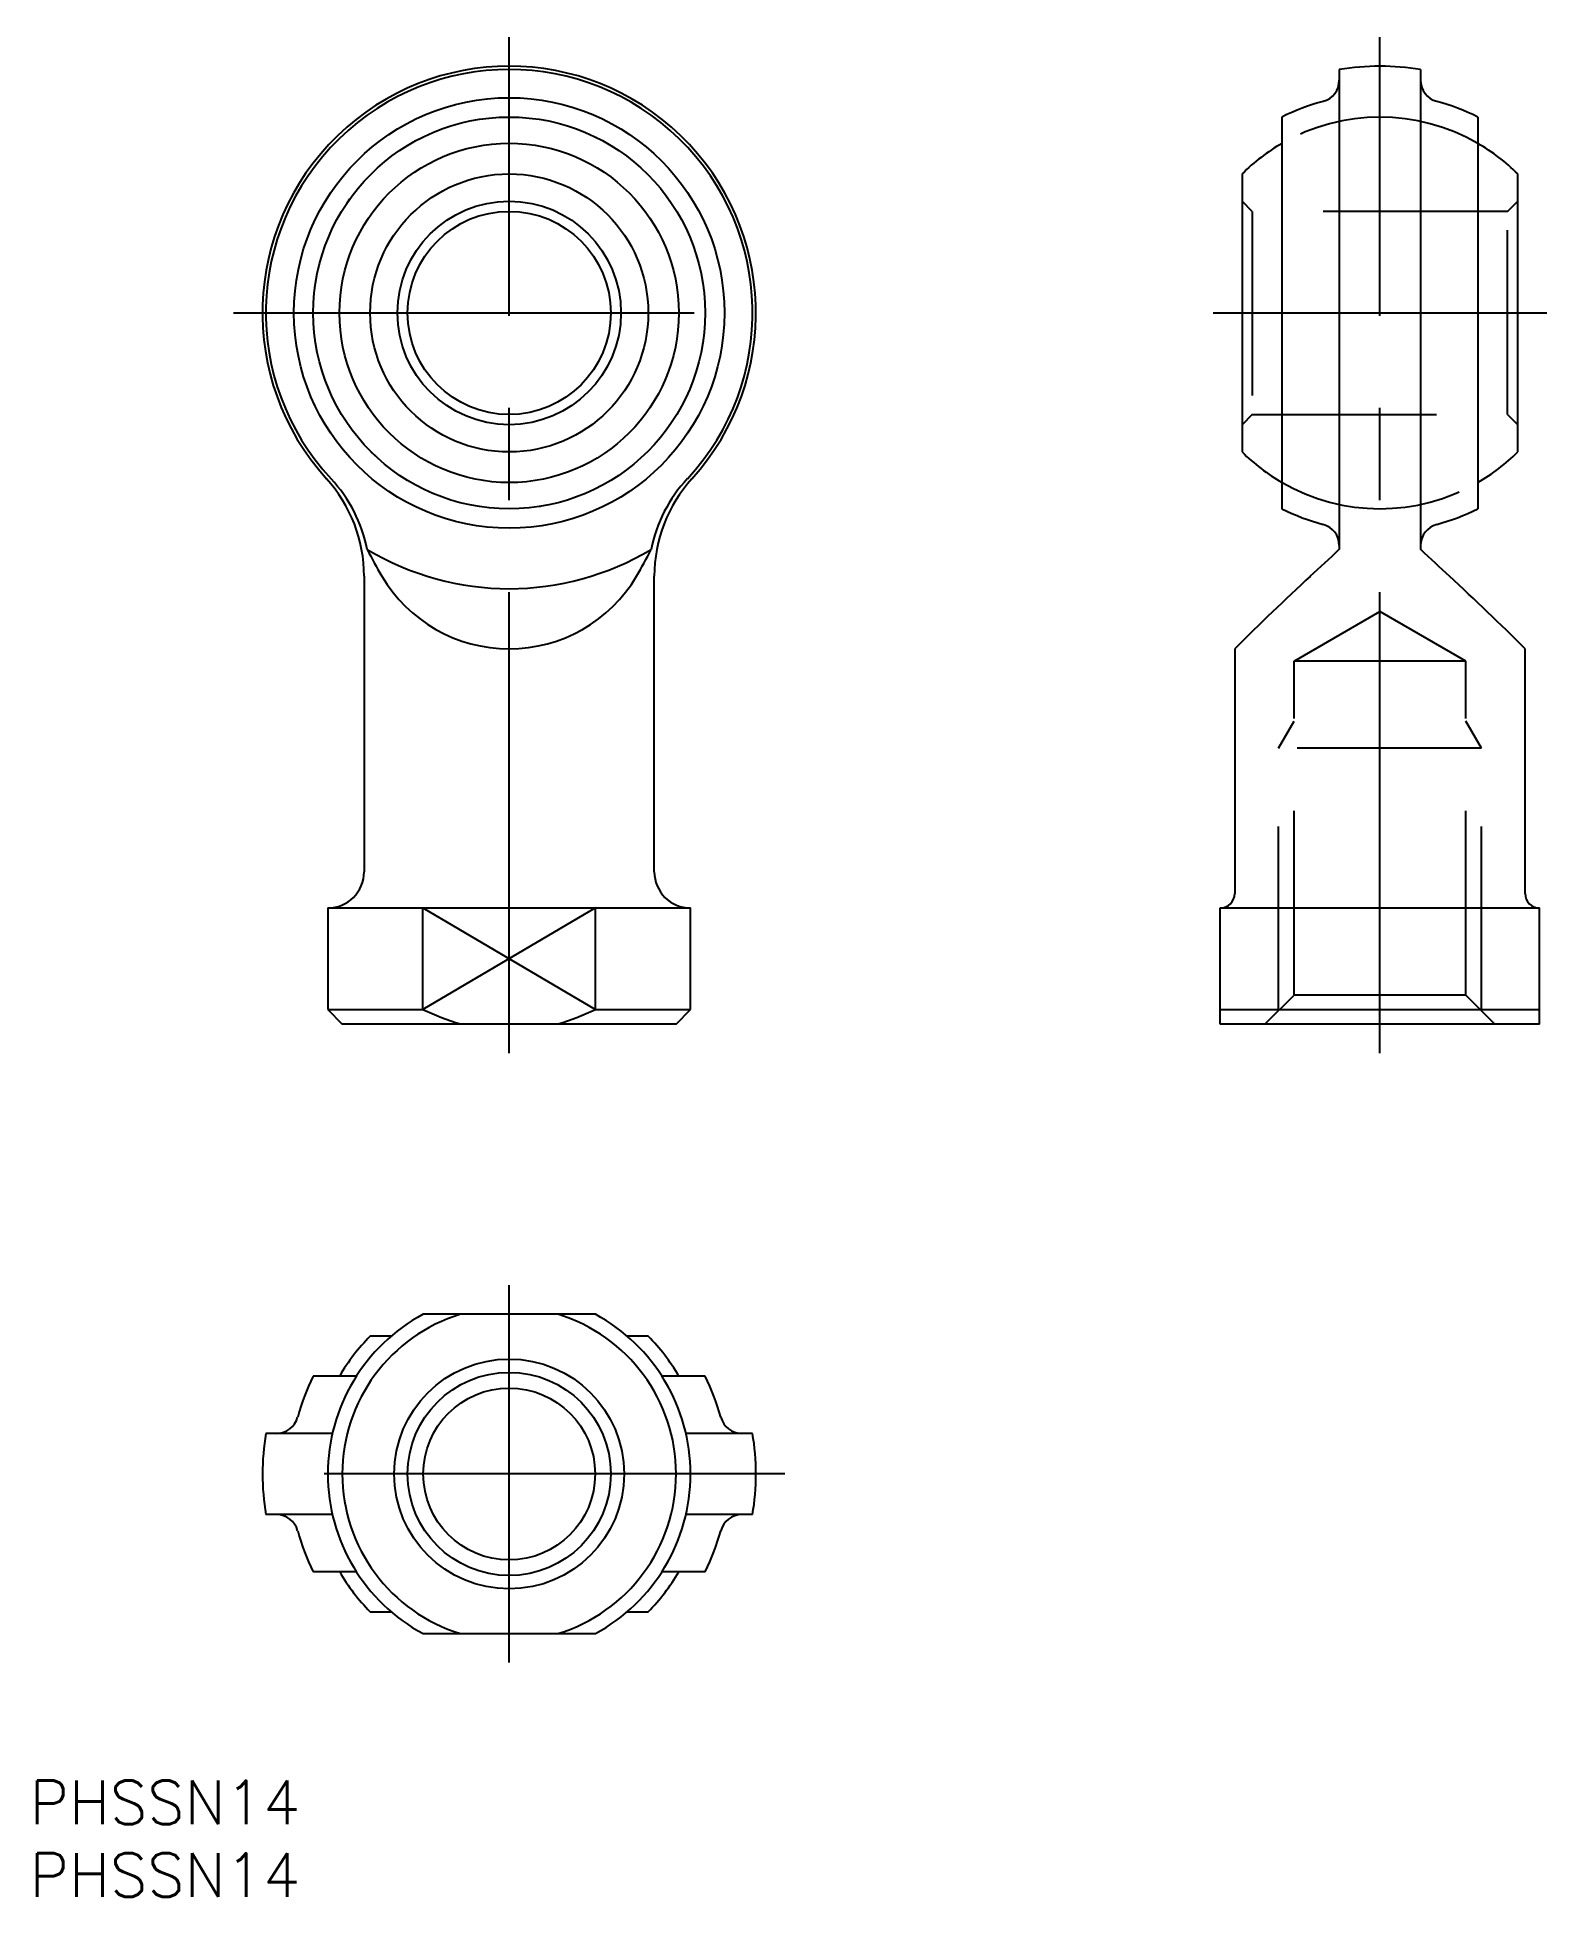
# Model space of a CAD drawing. Extents: x -33 to 72, y -29 to 99.
import ezdxf

# ---------------------------------------------------------------- set-up
doc = ezdxf.new("R2010")
doc.units = 0
doc.linetypes.add('CENTER', pattern=[50.8, 31.75, -6.35, 6.35, -6.35])
doc.linetypes.add('DASHED', pattern=[19.05, 12.7, -6.35])
doc.layers.get('0').update_dxf_attribs({"linetype": 'CONTINUOUS'})
doc.layers.add('CENTER', color=1, linetype='CENTER')
doc.styles.get("Standard").update_dxf_attribs({"font": 'txt.shx', "height": 3, "bigfont": 'bigfont.shx'})

msp = doc.modelspace()

# ---------------------------------------------------------------- linework, layer by layer
at = {"color": 7, "linetype": 'CONTINUOUS'}
for p, q in [((57.2, 96.77), (57.2, 63.71)), ((62.8, 96.77), (62.8, 63.71)), ((53.25, 93.5), (53.25, 66.5)), ((66.75, 93.5), (66.75, 66.5)), ((50.5, 89.58), (50.5, 70.42)), ((69.5, 70.42), (69.5, 89.58)), ((-10, 61.86), (-10, 41.5)), ((10, 41.5), (10, 61.86)), ((50, 56.86), (50, 40)), ((70, 40), (70, 56.86)), ((-12.5, 39), (-12.5, 32)), ((-12.5, 39), (12.5, 39)), ((-5.94, 32), (-5.94, 39)), ((5.94, 32), (5.94, 39)), ((12.5, 32), (12.5, 39)), ((49, 31), (49, 39)), ((49, 39), (71, 39)), ((71, 31), (71, 39)), ((-12.5, 32), (-5.94, 32)), ((-12.5, 32), (-11.5, 31)), ((11.5, 31), (-11.5, 31)), ((5.94, 32), (12.5, 32)), ((11.5, 31), (12.5, 32)), ((49, 32), (71, 32)), ((71, 31), (49, 31)), ((5.94, 11), (-5.94, 11)), ((-8.12, 9.5), (-9.58, 9.5)), ((9.58, 9.5), (8.12, 9.5)), ((-10.52, 6.75), (-13.5, 6.75)), ((13.5, 6.75), (10.52, 6.75)), ((-12.18, 2.8), (-16.77, 2.8)), ((16.77, 2.8), (12.18, 2.8)), ((-12.18, -2.8), (-16.77, -2.8)), ((16.77, -2.8), (12.18, -2.8)), ((-10.52, -6.75), (-13.5, -6.75)), ((13.5, -6.75), (10.52, -6.75)), ((-9.58, -9.5), (-8.12, -9.5)), ((8.12, -9.5), (9.58, -9.5)), ((-5.94, -11), (5.94, -11))]:
    msp.add_line(p, q, dxfattribs=at)
at = {"color": 3, "linetype": 'DASHED'}
for p, q in [((51.2, 87), (50.5, 87.7)), ((68.8, 87), (69.5, 87.7)), ((51.2, 87), (51.2, 73)), ((68.8, 87), (51.2, 87)), ((68.8, 73), (68.8, 87)), ((51.2, 73), (50.5, 72.3)), ((51.2, 73), (68.8, 73)), ((68.8, 73), (69.5, 72.3)), ((54.08, 56), (60, 59.42)), ((65.92, 56), (60, 59.42)), ((54.08, 33), (54.08, 56)), ((65.92, 56), (54.08, 56)), ((65.92, 33), (65.92, 56)), ((53, 50), (54.08, 51.87)), ((67, 50), (65.92, 51.87)), ((53, 31.92), (53, 50)), ((67, 50), (53, 50)), ((67, 31.92), (67, 50)), ((54.08, 33), (52.08, 31)), ((65.92, 33), (54.08, 33)), ((65.92, 33), (67.92, 31))]:
    msp.add_line(p, q, dxfattribs=at)
at = {"color": 3, "linetype": 'CONTINUOUS'}
for p, q in [((-5.94, 39), (5.94, 32)), ((5.94, 39), (-5.94, 32))]:
    msp.add_line(p, q, dxfattribs=at)
at = {"color": 7, "linetype": 'CONTINUOUS'}
for centre, radius in [((0, 80), 14.83), ((0, 80), 13.5), ((0, 80), 11.69), ((0, 80), 9.58), ((0, 80), 7.7), ((0, 80), 7), ((0, 0), 7.92), ((0, 0), 5.92)]:
    msp.add_circle(centre, radius, dxfattribs=at)
at = {"color": 3, "linetype": 'DASHED'}
msp.add_circle((0, 80), 13.5, dxfattribs=at)
at = {"color": 3, "linetype": 'CONTINUOUS'}
msp.add_circle((0, 0), 7, dxfattribs=at)
at = {"color": 7, "linetype": 'CONTINUOUS'}
for centre, radius, start, end in [((0, 80), 17, 317.7946, 222.2054), ((0, 80), 16.77, 317.0709, 222.9291), ((60, 80), 17, 80.5199, 99.4801), ((55.7, 96.03), 1.5, 285.0189, 0), ((64.3, 96.03), 1.5, 180, 254.9811), ((60, 80), 15.09, 105.0189, 116.5651), ((60, 80), 15.09, 63.4349, 74.9811), ((60, 80), 13.49, 120.0123, 134.7459), ((60, 80), 13.49, 45.2541, 59.9877), ((60, 80), 13.49, 225.2541, 239.9877), ((60, 80), 13.49, 300.0123, 314.7459), ((-20, 61.86), 10, 0, 42.2054), ((-19.57, 61.76), 9.98, 11.2462, 43.0678), ((19.56, 61.77), 9.97, 136.9122, 168.7737), ((20, 61.86), 10, 137.7946, 180), ((60, 80), 15.09, 243.4349, 254.9811), ((55.7, 63.97), 1.5, 360, 74.9811), ((64.3, 63.97), 1.5, 105.0189, 180), ((60, 80), 15.09, 285.0189, 296.5651), ((12.89, 74.8), 25.24, 206.0727, 210.8476), ((0, 80), 19, 239.0224, 300.9776), ((-12.89, 74.8), 25.24, 329.1524, 333.9273), ((-9.78, 133.87), 96.99, 312.0656, 313.6706), ((129.78, 133.87), 96.99, 226.3294, 227.9344), ((0, 67.07), 10.21, 210.6958, 329.3042), ((177.58, -70.91), 180.56, 132.6654, 134.956), ((-57.58, -70.91), 180.56, 45.044, 47.3346), ((-12.5, 41.5), 2.5, 270, 0), ((12.5, 41.5), 2.5, 180, 270), ((49, 40), 1, 270, 0), ((71, 40), 1, 180, 270), ((1.62, 47.7), 17.42, 244.2772, 253.3964), ((-1.62, 47.7), 17.42, 286.6036, 295.7228), ((0, 0), 12.5, 118.3576, 241.6424), ((0, 0), 11.5, 106.9574, 253.0426), ((0, 0), 11.5, 286.9574, 73.0426), ((0, 0), 12.5, 298.3576, 61.6424), ((0, 0), 13.49, 135.2541, 149.9877), ((0, 0), 13.49, 30.0123, 44.7459), ((0, 0), 15.09, 153.4349, 164.9811), ((0, 0), 15.09, 15.0189, 26.5651), ((-16.03, 4.3), 1.5, 270, 344.9811), ((16.03, 4.3), 1.5, 195.0189, 270), ((0, 0), 17, 170.5199, 189.4801), ((0, 0), 17, 350.5199, 9.4801), ((-16.03, -4.3), 1.5, 15.0189, 90), ((16.03, -4.3), 1.5, 90, 164.9811), ((0, 0), 15.09, 195.0189, 206.5651), ((0, 0), 15.09, 333.4349, 344.9811), ((0, 0), 13.49, 210.0123, 224.7459), ((0, 0), 13.49, 315.2541, 329.9877)]:
    msp.add_arc(centre, radius, start, end, dxfattribs=at)
at = {"color": 3, "linetype": 'DASHED'}
for start, end in [(59.9877, 120.0123), (239.9877, 300.0123)]:
    msp.add_arc((60, 80), 13.49, start, end, dxfattribs=at)
at = {"layer": 'CENTER', "color": 1, "linetype": 'CENTER'}
for p, q in [((0, 29), (0, 99)), ((60, 29), (60, 99)), ((-19, 80), (19, 80)), ((48.5, 80), (71.5, 80)), ((0, -13), (0, 13)), ((19, 0), (-19, 0))]:
    msp.add_line(p, q, dxfattribs=at)

# ---------------------------------------------------------------- texts
at = {"color": 7, "linetype": 'CONTINUOUS'}
for p in [(-33.04, -24.13), (-33.04, -29.13)]:
    msp.add_text('PHSSN14', height=3, dxfattribs=at).set_placement(p)

doc.saveas('drawing.dxf')
